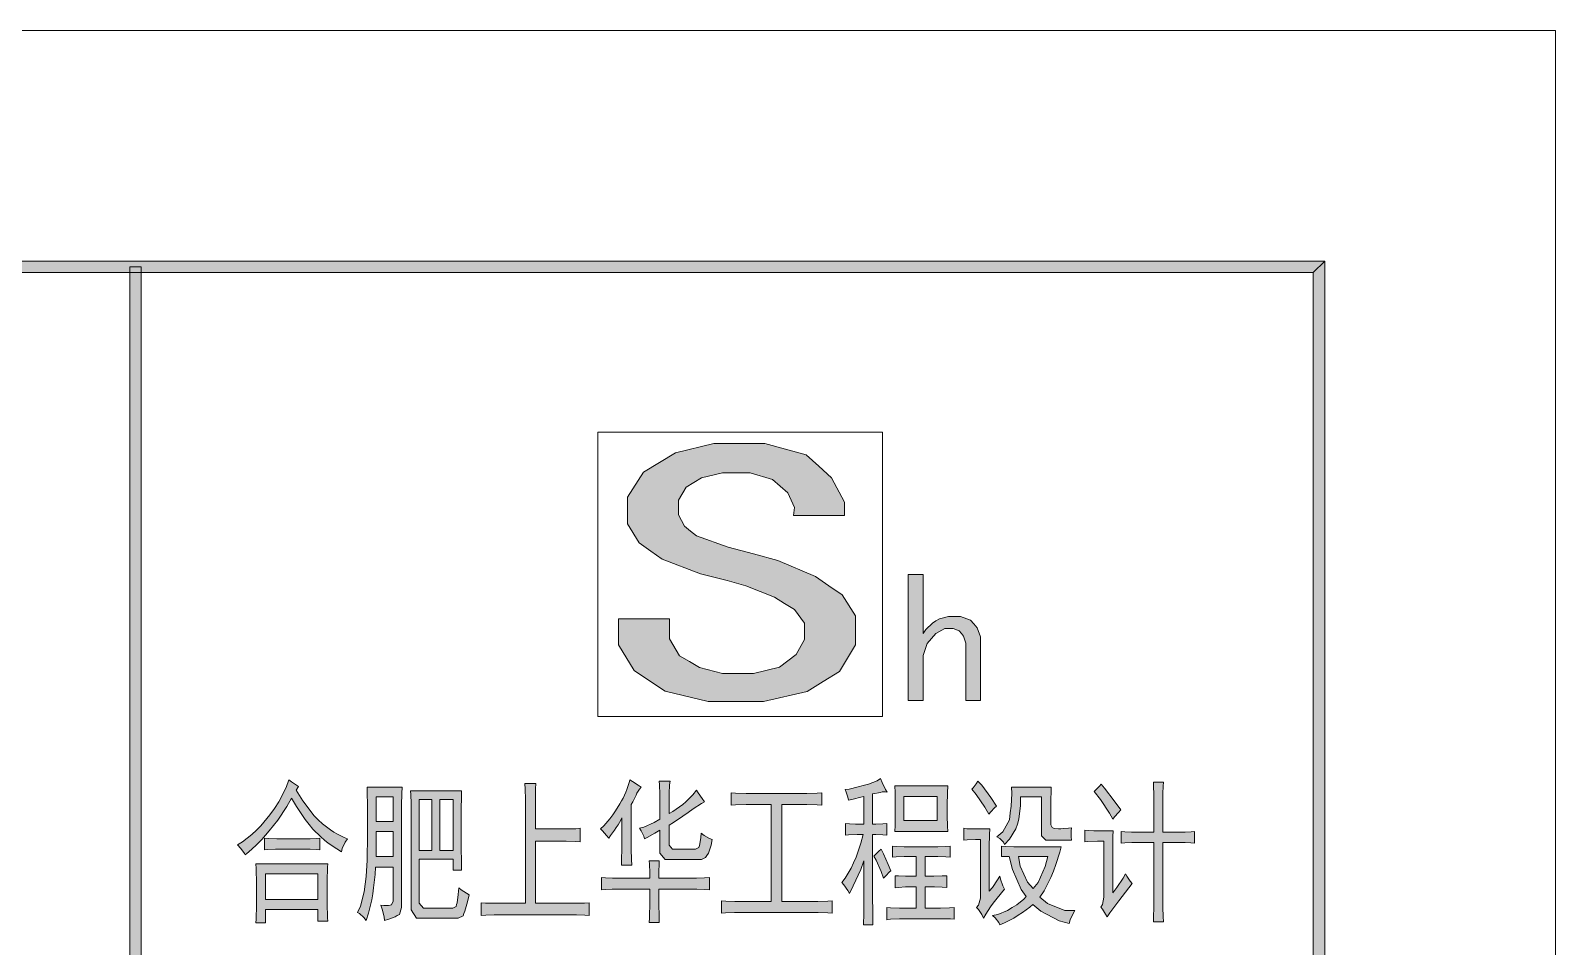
# Model space of a CAD drawing. Header units: millimetres. Extents: x 0 to 414, y 0 to 292.
# Drawn here: x 350.6 to 414.1, y 254.3 to 292.5 of the extents above; entities that cross this region are included whole.
import ezdxf

# ---------------------------------------------------------------- set-up
doc = ezdxf.new("R2010")
doc.units = ezdxf.units.MM

msp = doc.modelspace()

# ---------------------------------------------------------------- hatches: boundary and pattern name
h = msp.add_hatch(color=0)
h.dxf.hatch_style = 2
h.paths.add_polyline_path([(404.473833, 282.857222), (403.997583, 282.380972), (21.448889, 282.380972), (20.976167, 282.857222)])
h = msp.add_hatch(color=0)
h.dxf.hatch_style = 2
h.paths.add_polyline_path([(355.194306, 9.846028), (354.721583, 9.846028), (354.721583, 282.620861), (355.194306, 282.620861)])
h = msp.add_hatch(color=0)
h.dxf.hatch_style = 2
h.paths.add_polyline_path([(404.473833, 9.609667), (403.997583, 10.085917), (403.997583, 282.380972), (404.473833, 282.857222)])
h = msp.add_hatch(color=0)
h.dxf.hatch_style = 2
h.paths.add_polyline_path([(384.937, 267.592528), (384.937, 266.883444), (384.266722, 265.765139), (383.599972, 265.348861), (382.933222, 264.936111), (381.112889, 264.519833), (379.959306, 264.519833), (378.80925, 264.519833), (377.013611, 264.950222), (376.368028, 265.380611), (375.722444, 265.811), (375.076861, 266.883444), (375.076861, 267.529028), (375.076861, 267.959417), (377.197056, 267.959417), (377.197056, 267.592528), (377.197056, 267.130389), (377.609806, 266.424833), (378.026083, 266.177889), (378.438833, 265.930944), (379.408972, 265.687528), (379.959306, 265.687528), (380.696611, 265.687528), (381.779639, 265.948583), (382.125361, 266.209639), (382.471083, 266.470694), (382.816806, 267.098639), (382.816806, 267.469056), (382.816806, 267.775972), (382.400528, 268.343944), (381.987778, 268.605), (381.5715, 268.866056), (380.375583, 269.342306), (379.592417, 269.5575), (378.484694, 269.832667), (376.897194, 270.4465), (376.413889, 270.785167), (375.930583, 271.123833), (375.447278, 271.921111), (375.447278, 272.38325), (375.447278, 273.025306), (376.114028, 274.069528), (376.780778, 274.471694), (377.451056, 274.870333), (379.038556, 275.268972), (379.959306, 275.268972), (381.15875, 275.268972), (382.883833, 274.792722), (383.416528, 274.316472), (383.945694, 273.840222), (384.474861, 272.813639), (384.474861, 272.259778), (382.354667, 272.259778), (382.400528, 272.598444), (382.125361, 273.212278), (381.804333, 273.487444), (381.479778, 273.762611), (380.559028, 274.041306), (379.959306, 274.041306), (379.408972, 274.041306), (378.530556, 273.840222), (378.209528, 273.642667), (377.8885, 273.441583), (377.563944, 272.905361), (377.563944, 272.566694), (377.563944, 272.291528), (377.817944, 271.815278), (378.071944, 271.614194), (378.325944, 271.413111), (379.638278, 270.940389), (380.696611, 270.661694), (381.709083, 270.386528), (383.275417, 269.726833), (383.829278, 269.342306), (384.383139, 268.957778), (384.937, 268.082889)])
h = msp.add_hatch(color=0)
h.dxf.hatch_style = 2
h.paths.add_polyline_path([(390.147528, 264.555111), (389.530167, 264.555111), (389.530167, 266.7635), (389.530167, 266.950472), (389.438444, 267.23975), (389.346722, 267.349111), (389.255, 267.454944), (389.008056, 267.564306), (388.856361, 267.564306), (388.655278, 267.564306), (388.281333, 267.356167), (388.104944, 267.148028), (387.928556, 266.939889), (387.752167, 266.428361), (387.752167, 266.121444), (387.752167, 264.555111), (387.134806, 264.555111), (387.134806, 269.804444), (387.752167, 269.804444), (387.752167, 267.349111), (387.872111, 267.518444), (388.14375, 267.7795), (388.288389, 267.871222), (388.433028, 267.962944), (388.8105, 268.054667), (389.039806, 268.054667), (389.314972, 268.054667), (389.73125, 267.899444), (389.868833, 267.74775), (390.006417, 267.592528), (390.147528, 267.211528), (390.147528, 266.978694)])
h = msp.add_hatch(color=0)
h.dxf.hatch_style = 2
h.paths.add_polyline_path([(361.650139, 260.822722), (361.935889, 260.374694), (362.398028, 259.760861), (362.574417, 259.591528), (362.750806, 259.425722), (363.075361, 259.171722), (363.223528, 259.08), (363.371694, 258.991806), (363.657444, 258.850694), (363.795028, 258.797778), (363.69625, 258.660194), (363.56925, 258.388556), (363.541028, 258.261556), (363.343472, 258.377972), (362.987167, 258.621389), (362.831944, 258.748389), (362.673194, 258.875389), (362.352167, 259.203472), (362.189889, 259.401028), (362.027611, 259.598583), (361.660722, 260.141861), (361.452583, 260.487583), (361.265611, 260.141861), (360.895194, 259.573889), (360.715278, 259.348111), (360.531833, 259.125861), (360.221389, 258.773083), (360.094389, 258.646083), (359.967389, 258.519083), (359.681639, 258.261556), (359.522889, 258.134556), (359.50525, 258.183944), (359.3465, 258.388556), (359.208917, 258.543778), (359.413528, 258.670778), (359.808639, 258.977694), (359.995611, 259.157611), (360.182583, 259.337528), (360.556528, 259.792611), (360.7435, 260.067778), (360.930472, 260.342944), (361.237389, 260.935611), (361.353806, 261.256639), (361.463167, 261.168444), (361.660722, 261.027333), (361.748917, 260.974417)])
h = msp.add_hatch(color=0)
h.dxf.hatch_style = 2
h.paths.add_polyline_path([(371.630222, 261.101417), (371.619639, 260.886222), (371.612583, 260.477), (371.612583, 260.282972), (371.612583, 259.210528), (372.734417, 259.210528), (372.928444, 259.210528), (373.302389, 259.221111), (373.482306, 259.235222), (373.482306, 258.670778), (373.28475, 258.684889), (372.889639, 258.695472), (372.695611, 258.695472), (371.612583, 258.695472), (371.612583, 256.113139), (373.164806, 256.113139), (373.312972, 256.113139), (373.658694, 256.123722), (373.85625, 256.137833), (373.85625, 255.601611), (373.669278, 255.612194), (373.323556, 255.626306), (373.164806, 255.626306), (370.056833, 255.626306), (369.898083, 255.626306), (369.545306, 255.612194), (369.34775, 255.601611), (369.34775, 256.137833), (369.534722, 256.123722), (369.8875, 256.113139), (370.056833, 256.113139), (371.196306, 256.113139), (371.196306, 260.258278), (371.196306, 260.448778), (371.18925, 260.872111), (371.178667, 261.101417)])
h = msp.add_hatch(color=0)
h.dxf.hatch_style = 2
h.paths.add_polyline_path([(376.022306, 260.949722), (375.95175, 260.872111), (375.842389, 260.706306), (375.803583, 260.618111), (375.764778, 260.526389), (375.666, 260.335889), (375.606028, 260.233583), (375.606028, 258.568472), (375.606028, 258.363861), (375.616611, 257.929944), (375.627194, 257.700639), (375.193278, 257.700639), (375.203861, 257.940528), (375.214444, 258.377972), (375.214444, 258.568472), (375.214444, 259.669139), (375.175639, 259.580944), (375.055694, 259.383389), (374.978083, 259.274028), (374.900472, 259.164667), (374.741722, 258.938889), (374.664111, 258.826), (374.572389, 258.938889), (374.406583, 259.132917), (374.328972, 259.210528), (374.466556, 259.337528), (374.717028, 259.630333), (374.829917, 259.796139), (374.942806, 259.965472), (375.12625, 260.251222), (375.193278, 260.374694), (375.263833, 260.494639), (375.376722, 260.738056), (375.419056, 260.858), (375.464917, 260.981472), (375.528417, 261.179028), (375.549583, 261.256639), (375.648361, 261.179028), (375.884722, 261.027333)])
h = msp.add_hatch(color=0)
h.dxf.hatch_style = 2
h.paths.add_polyline_path([(377.22175, 261.203722), (377.200583, 261.052028), (377.182944, 260.681611), (377.182944, 260.462889), (377.182944, 259.849056), (377.331111, 259.93725), (377.609806, 260.131278), (377.743861, 260.233583), (377.877917, 260.335889), (378.167194, 260.628694), (378.325944, 260.822722), (378.382389, 260.720417), (378.551722, 260.477), (378.657556, 260.335889), (378.530556, 260.272389), (378.184833, 260.053667), (377.969639, 259.898444), (377.754444, 259.74675), (377.359333, 259.478639), (377.182944, 259.362222), (377.182944, 258.695472), (377.182944, 258.529667), (377.320528, 258.363861), (377.458111, 258.363861), (378.146028, 258.363861), (378.276556, 258.363861), (378.421194, 258.441472), (378.442361, 258.519083), (378.463528, 258.593167), (378.502333, 258.850694), (378.519972, 259.030611), (378.639917, 258.938889), (378.865694, 258.811889), (378.975056, 258.773083), (378.925667, 258.529667), (378.816306, 258.198056), (378.756333, 258.109861), (378.699889, 258.018139), (378.530556, 257.929944), (378.421194, 257.929944), (377.22175, 257.929944), (377.013611, 257.929944), (376.798417, 258.198056), (376.787833, 258.466167), (376.787833, 259.157611), (376.583222, 259.030611), (376.265722, 258.850694), (376.159889, 258.797778), (376.128139, 258.914194), (376.022306, 259.132917), (375.941167, 259.235222), (376.128139, 259.284611), (376.551472, 259.478639), (376.787833, 259.61975), (376.787833, 260.4135), (376.787833, 260.653389), (376.77725, 261.052028), (376.770194, 261.203722)])
h = msp.add_hatch(color=0)
h.dxf.hatch_style = 2
h.paths.add_polyline_path([(384.506611, 260.847417), (384.672417, 260.872111), (385.053417, 260.956778), (385.265083, 261.013222), (385.47675, 261.069667), (385.836583, 261.217833), (385.981222, 261.306028), (386.051778, 261.140222), (386.189361, 260.858), (386.259917, 260.745111), (386.189361, 260.755694), (386.04825, 260.752167), (385.974167, 260.731), (385.900083, 260.713361), (385.737806, 260.681611), (385.649611, 260.6675), (385.649611, 259.415139), (385.787194, 259.415139), (386.08, 259.425722), (386.23875, 259.439833), (386.23875, 258.953), (386.08, 258.967111), (385.787194, 258.977694), (385.649611, 258.977694), (385.649611, 256.726972), (385.649611, 256.44475), (385.656667, 255.689806), (385.66725, 255.217083), (385.272139, 255.217083), (385.282722, 255.689806), (385.293306, 256.430639), (385.293306, 256.702278), (385.293306, 257.877028), (385.155722, 257.520722), (384.848806, 256.839861), (384.683, 256.522361), (384.615972, 256.649361), (384.457222, 256.878667), (384.369028, 256.980972), (384.506611, 257.160889), (384.753556, 257.570111), (384.859389, 257.802944), (384.96875, 258.03225), (385.166306, 258.621389), (385.2545, 258.977694), (385.007556, 258.977694), (384.644194, 258.967111), (384.52425, 258.953), (384.52425, 259.439833), (384.693583, 259.425722), (384.940528, 259.415139), (385.018139, 259.415139), (385.293306, 259.415139), (385.293306, 260.565194), (385.166306, 260.526389), (384.84175, 260.448778), (384.644194, 260.4135), (384.615972, 260.526389), (384.545417, 260.745111)])
h = msp.add_hatch(color=0)
h.paths.add_polyline_path([(388.77875, 260.999111), (388.768167, 260.720417), (388.757583, 260.205361), (388.757583, 259.976056), (388.757583, 259.760861), (388.768167, 259.323417), (388.77875, 259.108222), (386.573889, 259.108222), (386.584472, 259.348111), (386.591528, 259.81025), (386.591528, 260.028972), (386.591528, 260.244167), (386.584472, 260.731), (386.573889, 260.999111)])
h.paths.add_polyline_path([(388.344833, 259.566833), (388.344833, 260.565194), (386.947833, 260.565194), (386.947833, 259.566833)])
h = msp.add_hatch(color=0)
h.dxf.hatch_style = 2
h.paths.add_polyline_path([(390.038167, 261.203722), (390.196917, 261.037917), (390.577917, 260.515806), (390.807222, 260.155972), (390.726083, 260.092472), (390.570861, 259.926667), (390.489722, 259.824361), (390.323917, 260.117167), (389.967611, 260.642806), (389.780639, 260.872111), (389.840611, 260.925028), (389.967611, 261.090833)])
h = msp.add_hatch(color=0)
h.dxf.hatch_style = 2
h.paths.add_polyline_path([(395.174611, 261.076722), (395.305139, 260.910917), (395.707306, 260.374694), (395.982472, 260.00075), (395.894278, 259.898444), (395.728472, 259.707944), (395.647333, 259.61975), (395.520333, 259.863167), (395.135806, 260.438194), (394.881806, 260.769806), (394.948833, 260.833306), (395.097, 260.988528)])
h = msp.add_hatch(color=0)
h.dxf.hatch_style = 2
h.paths.add_polyline_path([(397.361833, 259.08), (397.361833, 260.360583), (397.361833, 260.618111), (397.35125, 261.013222), (397.340667, 261.154333), (397.756944, 261.154333), (397.746361, 260.988528), (397.735778, 260.692194), (397.735778, 260.565194), (397.735778, 259.08), (398.543639, 259.08), (398.660056, 259.08), (398.917583, 259.094111), (399.055167, 259.108222), (399.055167, 258.621389), (398.907, 258.631972), (398.660056, 258.646083), (398.561278, 258.646083), (397.735778, 258.646083), (397.735778, 256.084917), (397.735778, 255.933222), (397.746361, 255.562806), (397.756944, 255.344083), (397.340667, 255.344083), (397.35125, 255.562806), (397.361833, 255.919111), (397.361833, 256.060222), (397.361833, 258.646083), (396.592778, 258.646083), (396.444611, 258.646083), (396.151806, 258.631972), (396.003639, 258.621389), (396.003639, 259.108222), (396.151806, 259.094111), (396.426972, 259.08), (396.553972, 259.08)])
h = msp.add_hatch(color=0)
h.paths.add_polyline_path([(365.174389, 256.035528), (365.301389, 256.021417), (365.491889, 256.021417), (365.558917, 256.035528), (365.622417, 256.049639), (365.685917, 256.201333), (365.685917, 256.342444), (365.685917, 257.623028), (364.955667, 257.623028), (364.938028, 257.316111), (364.878056, 256.758722), (364.83925, 256.50825), (364.800444, 256.257778), (364.662861, 255.703917), (364.564083, 255.397), (364.475889, 255.524), (364.295972, 255.689806), (364.207778, 255.728611), (364.327722, 255.996722), (364.482944, 256.585861), (364.525278, 256.906889), (364.564083, 257.224389), (364.606417, 257.90525), (364.613472, 258.261556), (364.617, 258.621389), (364.620528, 259.376333), (364.620528, 259.771444), (364.620528, 260.170083), (364.613472, 260.755694), (364.602889, 260.949722), (366.059861, 260.949722), (366.049278, 260.692194), (366.038694, 260.194778), (366.038694, 259.951361), (366.038694, 256.162528), (366.038694, 255.933222), (365.9505, 255.651), (365.862306, 255.601611), (365.774111, 255.548694), (365.509528, 255.446389), (365.329611, 255.397), (365.311972, 255.548694), (365.230833, 255.869722)])
h.paths.add_polyline_path([(365.685917, 258.056944), (365.685917, 259.108222), (364.976833, 259.108222), (364.976833, 258.056944)])
h.paths.add_polyline_path([(365.685917, 259.517444), (365.685917, 260.5405), (364.976833, 260.5405), (364.976833, 259.517444)])
h = msp.add_hatch(color=0)
h.paths.add_polyline_path([(368.539889, 260.7945), (368.529306, 260.681611), (368.518722, 259.898444), (368.518722, 259.235222), (368.518722, 258.568472), (368.529306, 257.700639), (368.539889, 257.4925), (368.187111, 257.4925), (368.187111, 257.954639), (366.768944, 257.954639), (366.768944, 256.342444), (366.768944, 256.123722), (366.955917, 255.908528), (367.142889, 255.908528), (368.067167, 255.908528), (368.176528, 255.908528), (368.307056, 255.982611), (368.33175, 256.060222), (368.356444, 256.137833), (368.402306, 256.483556), (368.423472, 256.751667), (368.518722, 256.674056), (368.737444, 256.532944), (368.853861, 256.469444), (368.786833, 256.176639), (368.677472, 255.785056), (368.638667, 255.689806), (368.599861, 255.594556), (368.391722, 255.499306), (368.225917, 255.499306), (366.885361, 255.499306), (366.659583, 255.499306), (366.433806, 255.845028), (366.433806, 256.187222), (366.433806, 260.053667), (366.433806, 260.272389), (366.423222, 260.642806), (366.412639, 260.7945)])
h.paths.add_polyline_path([(368.187111, 258.314472), (368.187111, 260.438194), (367.63325, 260.438194), (367.63325, 258.314472)])
h.paths.add_polyline_path([(367.298111, 258.314472), (367.298111, 260.438194), (366.768944, 260.438194), (366.768944, 258.314472)])
h = msp.add_hatch(color=0)
h.dxf.hatch_style = 2
h.paths.add_polyline_path([(382.675694, 260.692194), (382.912056, 260.692194), (383.345972, 260.706306), (383.54, 260.720417), (383.54, 260.205361), (383.345972, 260.219472), (382.912056, 260.233583), (382.675694, 260.233583), (381.867833, 260.233583), (381.867833, 256.187222), (383.148417, 256.187222), (383.374194, 256.187222), (383.786944, 256.201333), (383.973917, 256.215444), (383.973917, 255.703917), (383.786944, 255.7145), (383.384778, 255.728611), (383.166056, 255.728611), (380.114528, 255.728611), (379.899333, 255.728611), (379.525389, 255.7145), (379.366639, 255.703917), (379.366639, 256.215444), (379.535972, 256.201333), (379.9205, 256.187222), (380.135694, 256.187222), (381.433917, 256.187222), (381.433917, 260.233583), (380.647222, 260.233583), (380.389694, 260.233583), (379.948722, 260.219472), (379.76175, 260.205361), (379.76175, 260.720417), (379.948722, 260.706306), (380.389694, 260.692194), (380.647222, 260.692194)])
h = msp.add_hatch(color=0)
h.dxf.hatch_style = 2
h.paths.add_polyline_path([(393.029722, 258.748389), (392.863917, 258.748389), (392.687528, 258.928306), (392.676944, 259.108222), (392.676944, 260.5405), (391.809111, 260.5405), (391.809111, 260.180667), (391.745611, 259.61975), (391.682111, 259.415139), (391.618611, 259.210528), (391.346972, 258.787194), (391.138833, 258.568472), (391.100028, 258.660194), (390.944806, 258.811889), (390.824861, 258.875389), (391.071806, 259.094111), (391.3505, 259.591528), (391.385778, 259.87375), (391.421056, 260.155972), (391.44575, 260.692194), (391.435167, 260.949722), (393.089694, 260.949722), (393.079111, 260.7945), (393.068528, 260.4135), (393.068528, 260.180667), (393.068528, 259.489222), (393.068528, 259.386917), (393.124972, 259.266972), (393.177889, 259.245806), (393.230806, 259.228167), (393.386028, 259.214056), (393.484806, 259.221111), (393.580056, 259.228167), (393.809361, 259.245806), (393.936361, 259.259917), (393.915194, 259.132917), (393.915194, 258.875389), (393.936361, 258.748389)])
h = msp.add_hatch(color=0)
h.dxf.hatch_style = 2
h.paths.add_polyline_path([(390.528528, 259.210528), (390.521472, 258.977694), (390.510889, 258.466167), (390.510889, 258.183944), (390.510889, 256.624667), (390.637889, 256.776361), (390.856611, 257.083278), (390.944806, 257.2385), (390.973028, 257.1115), (391.071806, 256.839861), (391.138833, 256.702278), (391.011833, 256.547056), (390.775472, 256.25425), (390.669639, 256.113139), (390.560278, 255.972028), (390.362722, 255.665111), (390.274528, 255.499306), (390.203972, 255.640417), (390.059333, 255.855611), (389.978194, 255.933222), (390.059333, 256.035528), (390.136944, 256.328333), (390.136944, 256.522361), (390.136944, 258.773083), (389.928806, 258.773083), (389.586611, 258.7625), (389.449028, 258.748389), (389.449028, 259.235222), (389.576028, 259.221111), (389.840611, 259.210528), (389.978194, 259.210528)])
h = msp.add_hatch(color=0)
h.dxf.hatch_style = 2
h.paths.add_polyline_path([(395.6685, 259.132917), (395.657917, 258.8895), (395.647333, 258.377972), (395.647333, 258.109861), (395.647333, 256.547056), (395.816667, 256.765778), (396.08125, 257.160889), (396.180028, 257.340806), (396.24, 257.2385), (396.377583, 257.033889), (396.455194, 256.931583), (395.904861, 256.215444), (395.777861, 256.049639), (395.530917, 255.7145), (395.410972, 255.548694), (395.343944, 255.665111), (395.216944, 255.869722), (395.156972, 255.957917), (395.224, 256.060222), (395.283972, 256.367139), (395.273389, 256.57175), (395.273389, 258.695472), (395.008806, 258.695472), (394.613694, 258.684889), (394.486694, 258.670778), (394.486694, 259.157611), (394.645444, 259.1435), (394.860639, 259.132917), (394.920611, 259.132917)])
h = msp.add_hatch(color=0)
h.dxf.hatch_style = 2
h.paths.add_polyline_path([(362.084056, 258.797778), (362.239278, 258.797778), (362.514444, 258.811889), (362.634389, 258.826), (362.634389, 258.339167), (362.507389, 258.353278), (362.239278, 258.363861), (362.101694, 258.363861), (361.001028, 258.363861), (360.792889, 258.363861), (360.45775, 258.353278), (360.33075, 258.339167), (360.33075, 258.826), (360.517722, 258.811889), (360.852861, 258.797778), (361.001028, 258.797778)])
h = msp.add_hatch(color=0)
h.dxf.hatch_style = 2
h.paths.add_polyline_path([(388.20725, 258.466167), (388.366, 258.466167), (388.697611, 258.480278), (388.877528, 258.490861), (388.877528, 258.03225), (388.697611, 258.042833), (388.366, 258.056944), (388.20725, 258.056944), (387.833306, 258.056944), (387.833306, 257.2385), (388.0485, 257.2385), (388.196667, 257.2385), (388.542389, 257.252611), (388.739944, 257.263194), (388.739944, 256.776361), (388.542389, 256.790472), (388.228417, 256.804583), (388.108472, 256.804583), (387.833306, 256.804583), (387.833306, 255.908528), (388.306028, 255.908528), (388.482417, 255.908528), (388.856361, 255.919111), (389.053917, 255.933222), (389.053917, 255.446389), (388.895167, 255.4605), (388.521222, 255.471083), (388.306028, 255.471083), (386.986639, 255.471083), (386.771444, 255.471083), (386.3975, 255.446389), (386.23875, 255.421694), (386.23875, 255.933222), (386.3975, 255.919111), (386.771444, 255.908528), (386.986639, 255.908528), (387.459361, 255.908528), (387.459361, 256.804583), (387.184194, 256.804583), (387.025444, 256.804583), (386.729111, 256.776361), (386.591528, 256.751667), (386.591528, 257.263194), (386.729111, 257.252611), (387.025444, 257.2385), (387.184194, 257.2385), (387.459361, 257.2385), (387.459361, 258.056944), (387.145389, 258.056944), (386.965472, 258.056944), (386.633861, 258.042833), (386.475111, 258.03225), (386.475111, 258.490861), (386.633861, 258.480278), (386.965472, 258.466167), (387.145389, 258.466167)])
h = msp.add_hatch(color=0)
h.paths.add_polyline_path([(391.022417, 258.490861), (391.181167, 258.480278), (391.533944, 258.466167), (391.7315, 258.466167), (393.502444, 258.466167), (393.442472, 258.236861), (393.280194, 257.732389), (393.177889, 257.457222), (393.075583, 257.182056), (392.793361, 256.63525), (392.616972, 256.367139), (392.930944, 256.099028), (393.661194, 255.816806), (394.073944, 255.806222), (393.996333, 255.689806), (393.876389, 255.421694), (393.837583, 255.266472), (393.41425, 255.382889), (392.655778, 255.778), (392.320639, 256.060222), (392.193639, 255.957917), (391.89025, 255.735667), (391.710333, 255.612194), (391.533944, 255.49225), (391.149417, 255.294694), (390.944806, 255.217083), (390.906, 255.319389), (390.757833, 255.509889), (390.648472, 255.601611), (390.863667, 255.651), (391.272889, 255.816806), (391.466917, 255.933222), (391.657417, 256.049639), (391.946694, 256.278944), (392.045472, 256.395361), (391.830278, 256.688167), (391.473972, 257.520722), (391.336389, 258.056944), (391.022417, 258.056944)])
h.paths.add_polyline_path([(392.341806, 256.726972), (392.539361, 256.980972), (392.84275, 257.647722), (392.952111, 258.056944), (391.7315, 258.056944), (391.798528, 257.661833), (392.105444, 256.995083)])
h = msp.add_hatch(color=0)
h.dxf.hatch_style = 2
h.paths.add_polyline_path([(376.375083, 257.160889), (376.375083, 257.379611), (376.3645, 257.735917), (376.353917, 257.877028), (376.770194, 257.877028), (376.759611, 257.764139), (376.749028, 257.404306), (376.749028, 257.160889), (378.167194, 257.160889), (378.315361, 257.160889), (378.657556, 257.175), (378.855111, 257.185583), (378.855111, 256.674056), (378.668139, 256.688167), (378.333, 256.702278), (378.184833, 256.702278), (376.749028, 256.702278), (376.749028, 256.176639), (376.759611, 255.485194), (376.770194, 255.319389), (376.353917, 255.319389), (376.3645, 255.499306), (376.375083, 256.187222), (376.375083, 256.702278), (374.939278, 256.702278), (374.80875, 256.702278), (374.526528, 256.688167), (374.367778, 256.674056), (374.367778, 257.185583), (374.526528, 257.175), (374.819333, 257.160889), (374.956917, 257.160889)])
h = msp.add_hatch(color=0)
h.dxf.hatch_style = 2
h.paths.add_polyline_path([(386.002389, 258.363861), (386.101167, 258.173361), (386.305778, 257.725333), (386.415139, 257.467806), (386.355167, 257.418417), (386.199944, 257.263194), (386.101167, 257.160889), (386.002389, 257.443111), (385.804833, 257.90525), (385.706056, 258.081639), (385.766028, 258.145139), (385.914194, 258.28625)])
h = msp.add_hatch(color=0)
h.paths.add_polyline_path([(362.969528, 257.750028), (362.958944, 257.623028), (362.948361, 257.033889), (362.948361, 256.57175), (362.948361, 256.113139), (362.958944, 255.509889), (362.969528, 255.368778), (362.556778, 255.368778), (362.556778, 255.855611), (360.369556, 255.855611), (360.369556, 255.294694), (359.974444, 255.294694), (359.985028, 255.446389), (359.995611, 256.035528), (359.995611, 256.469444), (359.995611, 256.917472), (359.985028, 257.559528), (359.974444, 257.750028)])
h.paths.add_polyline_path([(362.556778, 256.264833), (362.556778, 257.340806), (360.369556, 257.340806), (360.369556, 256.264833)])

# ---------------------------------------------------------------- linework, layer by layer
at = {"color": 0, "lineweight": 0}
for points in [[(0, 0), (0, 292.466889), (414.0835, 292.466889), (414.0835, 0)], [(404.473833, 282.857222), (403.997583, 282.380972), (21.448889, 282.380972), (20.976167, 282.857222)], [(355.194306, 9.846028), (354.721583, 9.846028), (354.721583, 282.620861), (355.194306, 282.620861)], [(404.473833, 9.609667), (403.997583, 10.085917), (403.997583, 282.380972), (404.473833, 282.857222)], [(374.216083, 275.738167), (386.062361, 275.738167), (386.062361, 263.891889), (374.216083, 263.891889)], [(384.937, 267.592528), (384.937, 266.883444), (384.266722, 265.765139), (383.599972, 265.348861), (382.933222, 264.936111), (381.112889, 264.519833), (379.959306, 264.519833), (378.80925, 264.519833), (377.013611, 264.950222), (376.368028, 265.380611), (375.722444, 265.811), (375.076861, 266.883444), (375.076861, 267.529028), (375.076861, 267.959417), (377.197056, 267.959417), (377.197056, 267.592528), (377.197056, 267.130389), (377.609806, 266.424833), (378.026083, 266.177889), (378.438833, 265.930944), (379.408972, 265.687528), (379.959306, 265.687528), (380.696611, 265.687528), (381.779639, 265.948583), (382.125361, 266.209639), (382.471083, 266.470694), (382.816806, 267.098639), (382.816806, 267.469056), (382.816806, 267.775972), (382.400528, 268.343944), (381.987778, 268.605), (381.5715, 268.866056), (380.375583, 269.342306), (379.592417, 269.5575), (378.484694, 269.832667), (376.897194, 270.4465), (376.413889, 270.785167), (375.930583, 271.123833), (375.447278, 271.921111), (375.447278, 272.38325), (375.447278, 273.025306), (376.114028, 274.069528), (376.780778, 274.471694), (377.451056, 274.870333), (379.038556, 275.268972), (379.959306, 275.268972), (381.15875, 275.268972), (382.883833, 274.792722), (383.416528, 274.316472), (383.945694, 273.840222), (384.474861, 272.813639), (384.474861, 272.259778), (382.354667, 272.259778), (382.400528, 272.598444), (382.125361, 273.212278), (381.804333, 273.487444), (381.479778, 273.762611), (380.559028, 274.041306), (379.959306, 274.041306), (379.408972, 274.041306), (378.530556, 273.840222), (378.209528, 273.642667), (377.8885, 273.441583), (377.563944, 272.905361), (377.563944, 272.566694), (377.563944, 272.291528), (377.817944, 271.815278), (378.071944, 271.614194), (378.325944, 271.413111), (379.638278, 270.940389), (380.696611, 270.661694), (381.709083, 270.386528), (383.275417, 269.726833), (383.829278, 269.342306), (384.383139, 268.957778), (384.937, 268.082889)], [(390.147528, 264.555111), (389.530167, 264.555111), (389.530167, 266.7635), (389.530167, 266.950472), (389.438444, 267.23975), (389.346722, 267.349111), (389.255, 267.454944), (389.008056, 267.564306), (388.856361, 267.564306), (388.655278, 267.564306), (388.281333, 267.356167), (388.104944, 267.148028), (387.928556, 266.939889), (387.752167, 266.428361), (387.752167, 266.121444), (387.752167, 264.555111), (387.134806, 264.555111), (387.134806, 269.804444), (387.752167, 269.804444), (387.752167, 267.349111), (387.872111, 267.518444), (388.14375, 267.7795), (388.288389, 267.871222), (388.433028, 267.962944), (388.8105, 268.054667), (389.039806, 268.054667), (389.314972, 268.054667), (389.73125, 267.899444), (389.868833, 267.74775), (390.006417, 267.592528), (390.147528, 267.211528), (390.147528, 266.978694)], [(361.650139, 260.822722), (361.935889, 260.374694), (362.398028, 259.760861), (362.574417, 259.591528), (362.750806, 259.425722), (363.075361, 259.171722), (363.223528, 259.08), (363.371694, 258.991806), (363.657444, 258.850694), (363.795028, 258.797778), (363.69625, 258.660194), (363.56925, 258.388556), (363.541028, 258.261556), (363.343472, 258.377972), (362.987167, 258.621389), (362.831944, 258.748389), (362.673194, 258.875389), (362.352167, 259.203472), (362.189889, 259.401028), (362.027611, 259.598583), (361.660722, 260.141861), (361.452583, 260.487583), (361.265611, 260.141861), (360.895194, 259.573889), (360.715278, 259.348111), (360.531833, 259.125861), (360.221389, 258.773083), (360.094389, 258.646083), (359.967389, 258.519083), (359.681639, 258.261556), (359.522889, 258.134556), (359.50525, 258.183944), (359.3465, 258.388556), (359.208917, 258.543778), (359.413528, 258.670778), (359.808639, 258.977694), (359.995611, 259.157611), (360.182583, 259.337528), (360.556528, 259.792611), (360.7435, 260.067778), (360.930472, 260.342944), (361.237389, 260.935611), (361.353806, 261.256639), (361.463167, 261.168444), (361.660722, 261.027333), (361.748917, 260.974417)], [(371.630222, 261.101417), (371.619639, 260.886222), (371.612583, 260.477), (371.612583, 260.282972), (371.612583, 259.210528), (372.734417, 259.210528), (372.928444, 259.210528), (373.302389, 259.221111), (373.482306, 259.235222), (373.482306, 258.670778), (373.28475, 258.684889), (372.889639, 258.695472), (372.695611, 258.695472), (371.612583, 258.695472), (371.612583, 256.113139), (373.164806, 256.113139), (373.312972, 256.113139), (373.658694, 256.123722), (373.85625, 256.137833), (373.85625, 255.601611), (373.669278, 255.612194), (373.323556, 255.626306), (373.164806, 255.626306), (370.056833, 255.626306), (369.898083, 255.626306), (369.545306, 255.612194), (369.34775, 255.601611), (369.34775, 256.137833), (369.534722, 256.123722), (369.8875, 256.113139), (370.056833, 256.113139), (371.196306, 256.113139), (371.196306, 260.258278), (371.196306, 260.448778), (371.18925, 260.872111), (371.178667, 261.101417)], [(376.022306, 260.949722), (375.95175, 260.872111), (375.842389, 260.706306), (375.803583, 260.618111), (375.764778, 260.526389), (375.666, 260.335889), (375.606028, 260.233583), (375.606028, 258.568472), (375.606028, 258.363861), (375.616611, 257.929944), (375.627194, 257.700639), (375.193278, 257.700639), (375.203861, 257.940528), (375.214444, 258.377972), (375.214444, 258.568472), (375.214444, 259.669139), (375.175639, 259.580944), (375.055694, 259.383389), (374.978083, 259.274028), (374.900472, 259.164667), (374.741722, 258.938889), (374.664111, 258.826), (374.572389, 258.938889), (374.406583, 259.132917), (374.328972, 259.210528), (374.466556, 259.337528), (374.717028, 259.630333), (374.829917, 259.796139), (374.942806, 259.965472), (375.12625, 260.251222), (375.193278, 260.374694), (375.263833, 260.494639), (375.376722, 260.738056), (375.419056, 260.858), (375.464917, 260.981472), (375.528417, 261.179028), (375.549583, 261.256639), (375.648361, 261.179028), (375.884722, 261.027333)], [(377.22175, 261.203722), (377.200583, 261.052028), (377.182944, 260.681611), (377.182944, 260.462889), (377.182944, 259.849056), (377.331111, 259.93725), (377.609806, 260.131278), (377.743861, 260.233583), (377.877917, 260.335889), (378.167194, 260.628694), (378.325944, 260.822722), (378.382389, 260.720417), (378.551722, 260.477), (378.657556, 260.335889), (378.530556, 260.272389), (378.184833, 260.053667), (377.969639, 259.898444), (377.754444, 259.74675), (377.359333, 259.478639), (377.182944, 259.362222), (377.182944, 258.695472), (377.182944, 258.529667), (377.320528, 258.363861), (377.458111, 258.363861), (378.146028, 258.363861), (378.276556, 258.363861), (378.421194, 258.441472), (378.442361, 258.519083), (378.463528, 258.593167), (378.502333, 258.850694), (378.519972, 259.030611), (378.639917, 258.938889), (378.865694, 258.811889), (378.975056, 258.773083), (378.925667, 258.529667), (378.816306, 258.198056), (378.756333, 258.109861), (378.699889, 258.018139), (378.530556, 257.929944), (378.421194, 257.929944), (377.22175, 257.929944), (377.013611, 257.929944), (376.798417, 258.198056), (376.787833, 258.466167), (376.787833, 259.157611), (376.583222, 259.030611), (376.265722, 258.850694), (376.159889, 258.797778), (376.128139, 258.914194), (376.022306, 259.132917), (375.941167, 259.235222), (376.128139, 259.284611), (376.551472, 259.478639), (376.787833, 259.61975), (376.787833, 260.4135), (376.787833, 260.653389), (376.77725, 261.052028), (376.770194, 261.203722)], [(384.506611, 260.847417), (384.672417, 260.872111), (385.053417, 260.956778), (385.265083, 261.013222), (385.47675, 261.069667), (385.836583, 261.217833), (385.981222, 261.306028), (386.051778, 261.140222), (386.189361, 260.858), (386.259917, 260.745111), (386.189361, 260.755694), (386.04825, 260.752167), (385.974167, 260.731), (385.900083, 260.713361), (385.737806, 260.681611), (385.649611, 260.6675), (385.649611, 259.415139), (385.787194, 259.415139), (386.08, 259.425722), (386.23875, 259.439833), (386.23875, 258.953), (386.08, 258.967111), (385.787194, 258.977694), (385.649611, 258.977694), (385.649611, 256.726972), (385.649611, 256.44475), (385.656667, 255.689806), (385.66725, 255.217083), (385.272139, 255.217083), (385.282722, 255.689806), (385.293306, 256.430639), (385.293306, 256.702278), (385.293306, 257.877028), (385.155722, 257.520722), (384.848806, 256.839861), (384.683, 256.522361), (384.615972, 256.649361), (384.457222, 256.878667), (384.369028, 256.980972), (384.506611, 257.160889), (384.753556, 257.570111), (384.859389, 257.802944), (384.96875, 258.03225), (385.166306, 258.621389), (385.2545, 258.977694), (385.007556, 258.977694), (384.644194, 258.967111), (384.52425, 258.953), (384.52425, 259.439833), (384.693583, 259.425722), (384.940528, 259.415139), (385.018139, 259.415139), (385.293306, 259.415139), (385.293306, 260.565194), (385.166306, 260.526389), (384.84175, 260.448778), (384.644194, 260.4135), (384.615972, 260.526389), (384.545417, 260.745111)], [(388.77875, 260.999111), (388.768167, 260.720417), (388.757583, 260.205361), (388.757583, 259.976056), (388.757583, 259.760861), (388.768167, 259.323417), (388.77875, 259.108222), (386.573889, 259.108222), (386.584472, 259.348111), (386.591528, 259.81025), (386.591528, 260.028972), (386.591528, 260.244167), (386.584472, 260.731), (386.573889, 260.999111)], [(390.038167, 261.203722), (390.196917, 261.037917), (390.577917, 260.515806), (390.807222, 260.155972), (390.726083, 260.092472), (390.570861, 259.926667), (390.489722, 259.824361), (390.323917, 260.117167), (389.967611, 260.642806), (389.780639, 260.872111), (389.840611, 260.925028), (389.967611, 261.090833)], [(395.174611, 261.076722), (395.305139, 260.910917), (395.707306, 260.374694), (395.982472, 260.00075), (395.894278, 259.898444), (395.728472, 259.707944), (395.647333, 259.61975), (395.520333, 259.863167), (395.135806, 260.438194), (394.881806, 260.769806), (394.948833, 260.833306), (395.097, 260.988528)], [(397.361833, 259.08), (397.361833, 260.360583), (397.361833, 260.618111), (397.35125, 261.013222), (397.340667, 261.154333), (397.756944, 261.154333), (397.746361, 260.988528), (397.735778, 260.692194), (397.735778, 260.565194), (397.735778, 259.08), (398.543639, 259.08), (398.660056, 259.08), (398.917583, 259.094111), (399.055167, 259.108222), (399.055167, 258.621389), (398.907, 258.631972), (398.660056, 258.646083), (398.561278, 258.646083), (397.735778, 258.646083), (397.735778, 256.084917), (397.735778, 255.933222), (397.746361, 255.562806), (397.756944, 255.344083), (397.340667, 255.344083), (397.35125, 255.562806), (397.361833, 255.919111), (397.361833, 256.060222), (397.361833, 258.646083), (396.592778, 258.646083), (396.444611, 258.646083), (396.151806, 258.631972), (396.003639, 258.621389), (396.003639, 259.108222), (396.151806, 259.094111), (396.426972, 259.08), (396.553972, 259.08)], [(365.174389, 256.035528), (365.301389, 256.021417), (365.491889, 256.021417), (365.558917, 256.035528), (365.622417, 256.049639), (365.685917, 256.201333), (365.685917, 256.342444), (365.685917, 257.623028), (364.955667, 257.623028), (364.938028, 257.316111), (364.878056, 256.758722), (364.83925, 256.50825), (364.800444, 256.257778), (364.662861, 255.703917), (364.564083, 255.397), (364.475889, 255.524), (364.295972, 255.689806), (364.207778, 255.728611), (364.327722, 255.996722), (364.482944, 256.585861), (364.525278, 256.906889), (364.564083, 257.224389), (364.606417, 257.90525), (364.613472, 258.261556), (364.617, 258.621389), (364.620528, 259.376333), (364.620528, 259.771444), (364.620528, 260.170083), (364.613472, 260.755694), (364.602889, 260.949722), (366.059861, 260.949722), (366.049278, 260.692194), (366.038694, 260.194778), (366.038694, 259.951361), (366.038694, 256.162528), (366.038694, 255.933222), (365.9505, 255.651), (365.862306, 255.601611), (365.774111, 255.548694), (365.509528, 255.446389), (365.329611, 255.397), (365.311972, 255.548694), (365.230833, 255.869722)], [(365.685917, 259.517444), (365.685917, 260.5405), (364.976833, 260.5405), (364.976833, 259.517444)], [(368.539889, 260.7945), (368.529306, 260.681611), (368.518722, 259.898444), (368.518722, 259.235222), (368.518722, 258.568472), (368.529306, 257.700639), (368.539889, 257.4925), (368.187111, 257.4925), (368.187111, 257.954639), (366.768944, 257.954639), (366.768944, 256.342444), (366.768944, 256.123722), (366.955917, 255.908528), (367.142889, 255.908528), (368.067167, 255.908528), (368.176528, 255.908528), (368.307056, 255.982611), (368.33175, 256.060222), (368.356444, 256.137833), (368.402306, 256.483556), (368.423472, 256.751667), (368.518722, 256.674056), (368.737444, 256.532944), (368.853861, 256.469444), (368.786833, 256.176639), (368.677472, 255.785056), (368.638667, 255.689806), (368.599861, 255.594556), (368.391722, 255.499306), (368.225917, 255.499306), (366.885361, 255.499306), (366.659583, 255.499306), (366.433806, 255.845028), (366.433806, 256.187222), (366.433806, 260.053667), (366.433806, 260.272389), (366.423222, 260.642806), (366.412639, 260.7945)], [(367.298111, 258.314472), (367.298111, 260.438194), (366.768944, 260.438194), (366.768944, 258.314472)], [(368.187111, 258.314472), (368.187111, 260.438194), (367.63325, 260.438194), (367.63325, 258.314472)], [(382.675694, 260.692194), (382.912056, 260.692194), (383.345972, 260.706306), (383.54, 260.720417), (383.54, 260.205361), (383.345972, 260.219472), (382.912056, 260.233583), (382.675694, 260.233583), (381.867833, 260.233583), (381.867833, 256.187222), (383.148417, 256.187222), (383.374194, 256.187222), (383.786944, 256.201333), (383.973917, 256.215444), (383.973917, 255.703917), (383.786944, 255.7145), (383.384778, 255.728611), (383.166056, 255.728611), (380.114528, 255.728611), (379.899333, 255.728611), (379.525389, 255.7145), (379.366639, 255.703917), (379.366639, 256.215444), (379.535972, 256.201333), (379.9205, 256.187222), (380.135694, 256.187222), (381.433917, 256.187222), (381.433917, 260.233583), (380.647222, 260.233583), (380.389694, 260.233583), (379.948722, 260.219472), (379.76175, 260.205361), (379.76175, 260.720417), (379.948722, 260.706306), (380.389694, 260.692194), (380.647222, 260.692194)], [(388.344833, 259.566833), (388.344833, 260.565194), (386.947833, 260.565194), (386.947833, 259.566833)], [(393.029722, 258.748389), (392.863917, 258.748389), (392.687528, 258.928306), (392.676944, 259.108222), (392.676944, 260.5405), (391.809111, 260.5405), (391.809111, 260.180667), (391.745611, 259.61975), (391.682111, 259.415139), (391.618611, 259.210528), (391.346972, 258.787194), (391.138833, 258.568472), (391.100028, 258.660194), (390.944806, 258.811889), (390.824861, 258.875389), (391.071806, 259.094111), (391.3505, 259.591528), (391.385778, 259.87375), (391.421056, 260.155972), (391.44575, 260.692194), (391.435167, 260.949722), (393.089694, 260.949722), (393.079111, 260.7945), (393.068528, 260.4135), (393.068528, 260.180667), (393.068528, 259.489222), (393.068528, 259.386917), (393.124972, 259.266972), (393.177889, 259.245806), (393.230806, 259.228167), (393.386028, 259.214056), (393.484806, 259.221111), (393.580056, 259.228167), (393.809361, 259.245806), (393.936361, 259.259917), (393.915194, 259.132917), (393.915194, 258.875389), (393.936361, 258.748389)], [(365.685917, 258.056944), (365.685917, 259.108222), (364.976833, 259.108222), (364.976833, 258.056944)], [(390.528528, 259.210528), (390.521472, 258.977694), (390.510889, 258.466167), (390.510889, 258.183944), (390.510889, 256.624667), (390.637889, 256.776361), (390.856611, 257.083278), (390.944806, 257.2385), (390.973028, 257.1115), (391.071806, 256.839861), (391.138833, 256.702278), (391.011833, 256.547056), (390.775472, 256.25425), (390.669639, 256.113139), (390.560278, 255.972028), (390.362722, 255.665111), (390.274528, 255.499306), (390.203972, 255.640417), (390.059333, 255.855611), (389.978194, 255.933222), (390.059333, 256.035528), (390.136944, 256.328333), (390.136944, 256.522361), (390.136944, 258.773083), (389.928806, 258.773083), (389.586611, 258.7625), (389.449028, 258.748389), (389.449028, 259.235222), (389.576028, 259.221111), (389.840611, 259.210528), (389.978194, 259.210528)], [(395.6685, 259.132917), (395.657917, 258.8895), (395.647333, 258.377972), (395.647333, 258.109861), (395.647333, 256.547056), (395.816667, 256.765778), (396.08125, 257.160889), (396.180028, 257.340806), (396.24, 257.2385), (396.377583, 257.033889), (396.455194, 256.931583), (395.904861, 256.215444), (395.777861, 256.049639), (395.530917, 255.7145), (395.410972, 255.548694), (395.343944, 255.665111), (395.216944, 255.869722), (395.156972, 255.957917), (395.224, 256.060222), (395.283972, 256.367139), (395.273389, 256.57175), (395.273389, 258.695472), (395.008806, 258.695472), (394.613694, 258.684889), (394.486694, 258.670778), (394.486694, 259.157611), (394.645444, 259.1435), (394.860639, 259.132917), (394.920611, 259.132917)], [(362.084056, 258.797778), (362.239278, 258.797778), (362.514444, 258.811889), (362.634389, 258.826), (362.634389, 258.339167), (362.507389, 258.353278), (362.239278, 258.363861), (362.101694, 258.363861), (361.001028, 258.363861), (360.792889, 258.363861), (360.45775, 258.353278), (360.33075, 258.339167), (360.33075, 258.826), (360.517722, 258.811889), (360.852861, 258.797778), (361.001028, 258.797778)], [(388.20725, 258.466167), (388.366, 258.466167), (388.697611, 258.480278), (388.877528, 258.490861), (388.877528, 258.03225), (388.697611, 258.042833), (388.366, 258.056944), (388.20725, 258.056944), (387.833306, 258.056944), (387.833306, 257.2385), (388.0485, 257.2385), (388.196667, 257.2385), (388.542389, 257.252611), (388.739944, 257.263194), (388.739944, 256.776361), (388.542389, 256.790472), (388.228417, 256.804583), (388.108472, 256.804583), (387.833306, 256.804583), (387.833306, 255.908528), (388.306028, 255.908528), (388.482417, 255.908528), (388.856361, 255.919111), (389.053917, 255.933222), (389.053917, 255.446389), (388.895167, 255.4605), (388.521222, 255.471083), (388.306028, 255.471083), (386.986639, 255.471083), (386.771444, 255.471083), (386.3975, 255.446389), (386.23875, 255.421694), (386.23875, 255.933222), (386.3975, 255.919111), (386.771444, 255.908528), (386.986639, 255.908528), (387.459361, 255.908528), (387.459361, 256.804583), (387.184194, 256.804583), (387.025444, 256.804583), (386.729111, 256.776361), (386.591528, 256.751667), (386.591528, 257.263194), (386.729111, 257.252611), (387.025444, 257.2385), (387.184194, 257.2385), (387.459361, 257.2385), (387.459361, 258.056944), (387.145389, 258.056944), (386.965472, 258.056944), (386.633861, 258.042833), (386.475111, 258.03225), (386.475111, 258.490861), (386.633861, 258.480278), (386.965472, 258.466167), (387.145389, 258.466167)], [(391.022417, 258.490861), (391.181167, 258.480278), (391.533944, 258.466167), (391.7315, 258.466167), (393.502444, 258.466167), (393.442472, 258.236861), (393.280194, 257.732389), (393.177889, 257.457222), (393.075583, 257.182056), (392.793361, 256.63525), (392.616972, 256.367139), (392.930944, 256.099028), (393.661194, 255.816806), (394.073944, 255.806222), (393.996333, 255.689806), (393.876389, 255.421694), (393.837583, 255.266472), (393.41425, 255.382889), (392.655778, 255.778), (392.320639, 256.060222), (392.193639, 255.957917), (391.89025, 255.735667), (391.710333, 255.612194), (391.533944, 255.49225), (391.149417, 255.294694), (390.944806, 255.217083), (390.906, 255.319389), (390.757833, 255.509889), (390.648472, 255.601611), (390.863667, 255.651), (391.272889, 255.816806), (391.466917, 255.933222), (391.657417, 256.049639), (391.946694, 256.278944), (392.045472, 256.395361), (391.830278, 256.688167), (391.473972, 257.520722), (391.336389, 258.056944), (391.022417, 258.056944)], [(376.375083, 257.160889), (376.375083, 257.379611), (376.3645, 257.735917), (376.353917, 257.877028), (376.770194, 257.877028), (376.759611, 257.764139), (376.749028, 257.404306), (376.749028, 257.160889), (378.167194, 257.160889), (378.315361, 257.160889), (378.657556, 257.175), (378.855111, 257.185583), (378.855111, 256.674056), (378.668139, 256.688167), (378.333, 256.702278), (378.184833, 256.702278), (376.749028, 256.702278), (376.749028, 256.176639), (376.759611, 255.485194), (376.770194, 255.319389), (376.353917, 255.319389), (376.3645, 255.499306), (376.375083, 256.187222), (376.375083, 256.702278), (374.939278, 256.702278), (374.80875, 256.702278), (374.526528, 256.688167), (374.367778, 256.674056), (374.367778, 257.185583), (374.526528, 257.175), (374.819333, 257.160889), (374.956917, 257.160889)], [(386.002389, 258.363861), (386.101167, 258.173361), (386.305778, 257.725333), (386.415139, 257.467806), (386.355167, 257.418417), (386.199944, 257.263194), (386.101167, 257.160889), (386.002389, 257.443111), (385.804833, 257.90525), (385.706056, 258.081639), (385.766028, 258.145139), (385.914194, 258.28625)], [(392.341806, 256.726972), (392.539361, 256.980972), (392.84275, 257.647722), (392.952111, 258.056944), (391.7315, 258.056944), (391.798528, 257.661833), (392.105444, 256.995083)], [(362.969528, 257.750028), (362.958944, 257.623028), (362.948361, 257.033889), (362.948361, 256.57175), (362.948361, 256.113139), (362.958944, 255.509889), (362.969528, 255.368778), (362.556778, 255.368778), (362.556778, 255.855611), (360.369556, 255.855611), (360.369556, 255.294694), (359.974444, 255.294694), (359.985028, 255.446389), (359.995611, 256.035528), (359.995611, 256.469444), (359.995611, 256.917472), (359.985028, 257.559528), (359.974444, 257.750028)], [(362.556778, 256.264833), (362.556778, 257.340806), (360.369556, 257.340806), (360.369556, 256.264833)]]:
    msp.add_lwpolyline(points, close=True, dxfattribs=at)

doc.saveas('drawing.dxf')
